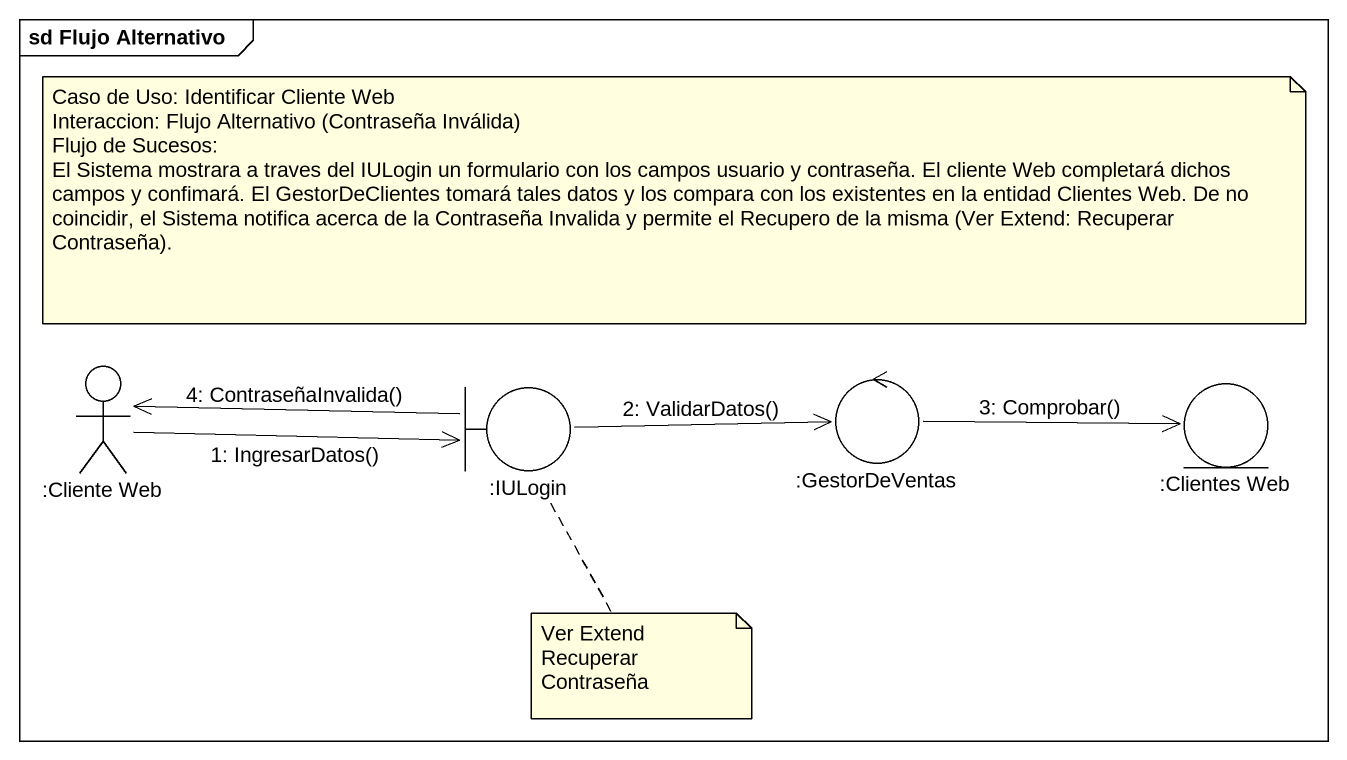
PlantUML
@startuml
mainframe sd Flujo Alternativo
actor ":Cliente Web" as Cliente_Web
boundary ":IULogin" as IULogin
control ":GestorDeVentas" as GestorDeVentas
entity ":Clientes Web" as Clientes_Web
Cliente_Web -right-> IULogin : 1: IngresarDatos()
IULogin -right-> GestorDeVentas : 2: ValidarDatos()
GestorDeVentas -right-> Clientes_Web : 3: Comprobar()
IULogin -left-> Cliente_Web : 4: ContraseñaInvalida()
note as N1
  Caso de Uso: Identificar Cliente Web
  Interaccion: Flujo Alternativo (Contraseña Inválida)
  Flujo de Sucesos:
  El Sistema mostrara a traves del IULogin un formulario con los campos usuario y contraseña. El cliente Web completará dichos campos y confimará. El GestorDeClientes tomará tales datos y los compara con los existentes en la entidad Clientes Web. De no coincidir, el Sistema notifica acerca de la Contraseña Invalida y permite el Recupero de la misma (Ver Extend: Recuperar Contraseña).
end note
note bottom of IULogin
  Ver Extend
  Recuperar Contraseña
end note
@enduml
